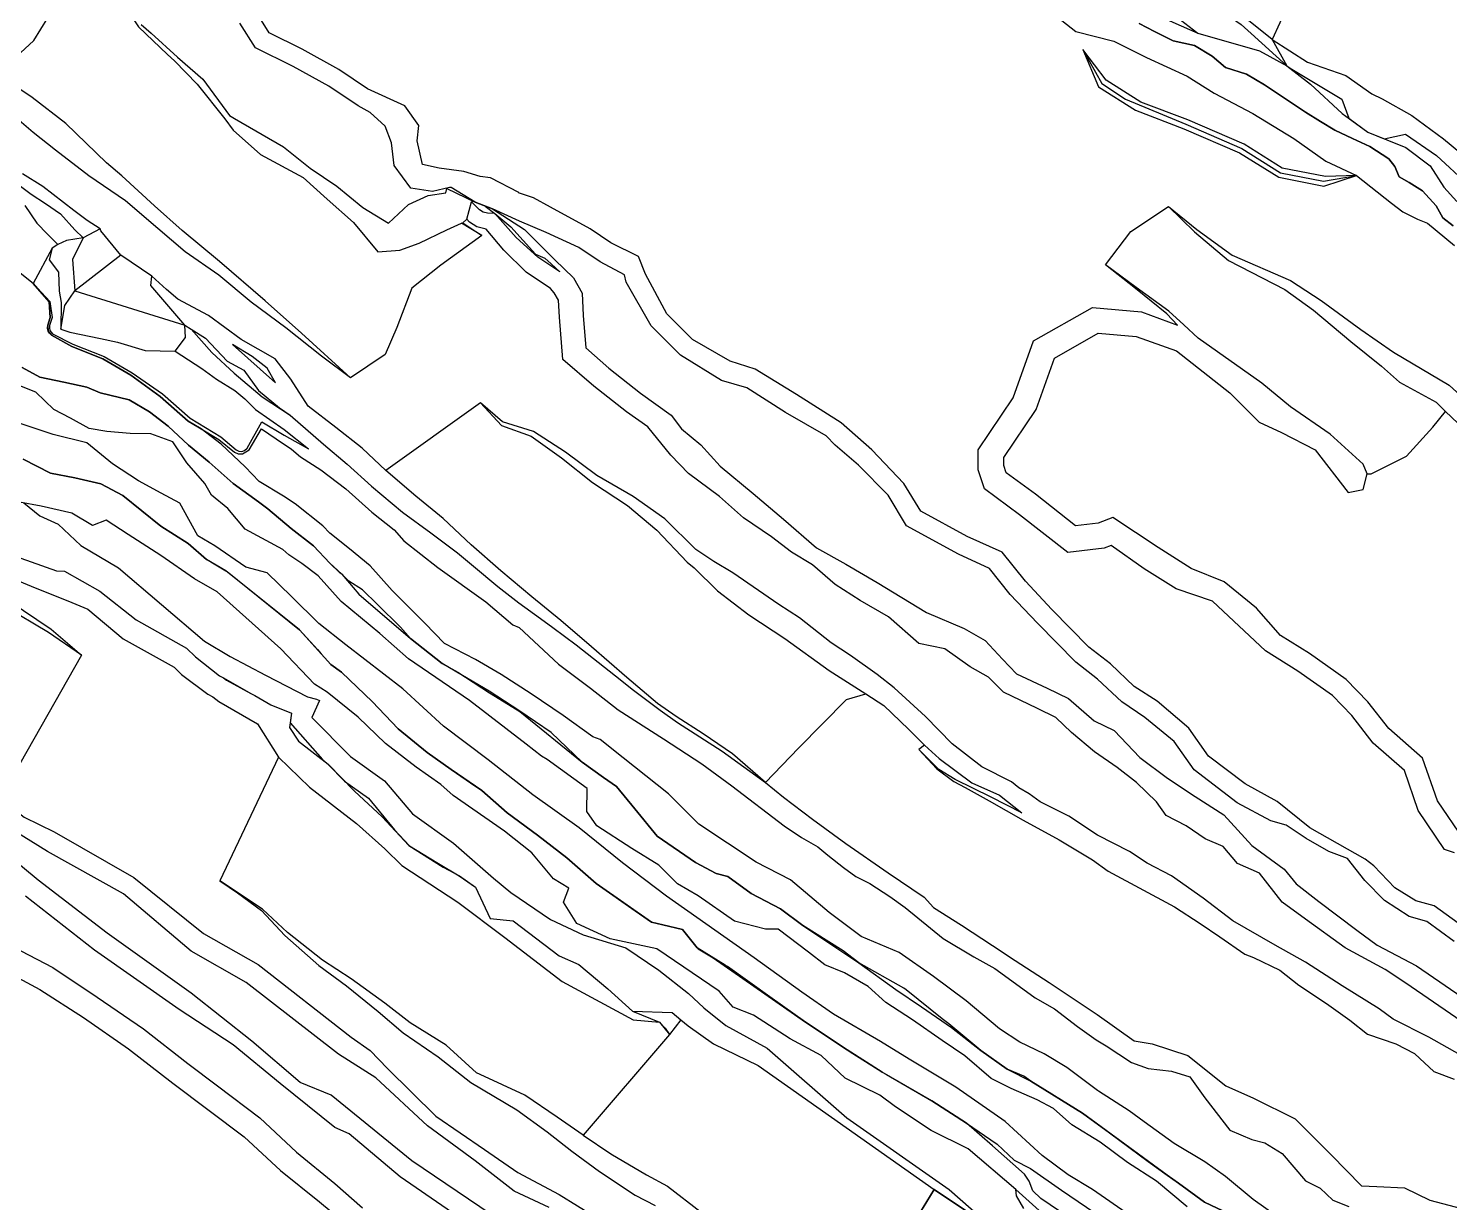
# Model space of a CAD drawing. Extents: x 102606 to 105048, y 81391 to 83586.
# Drawn here: x 103964.3 to 104331.2, y 81722.2 to 82025.3 of the extents above; entities that cross this region are included whole.
import ezdxf

# ---------------------------------------------------------------- set-up
doc = ezdxf.new("R2010")
doc.units = 0

msp = doc.modelspace()

# ---------------------------------------------------------------- linework, layer by layer
at = {"layer": 'BLG$280$FAKT', "color": 6}
for points in [[(104332.453, 81812.415, 0), (104329.850444, 81813.341975, 0), (104323.035693, 81823.361899, 0), (104319.523474, 81833.708478, 0), (104311.453088, 81840.759384, 0), (104305.906623, 81847.862572, 0), (104300.949631, 81853.075175, 0), (104292.008821, 81859.360452, 0), (104283.66238, 81864.573303, 0), (104269.979506, 81877.414199, 0), (104260.556608, 81880.588117, 0), (104252.355071, 81885.783355, 0), (104243.796322, 81891.812934, 0), (104242.034712, 81891.115713, 0), (104232.649213, 81890.025763, 0), (104220.18839, 81899.717993, 0), (104211.117951, 81906.420365, 0), (104209.485749, 81911.338176, 0), (104209.485619, 81916.514082, 0), (104218.512766, 81929.889626, 0), (104223.783616, 81944.631729, 0), (104238.991756, 81953.250289, 0), (104251.635752, 81952.106921, 0), (104260.937592, 81948.640614, 0), (104260.937592, 81948.640614, 0), (104258.180802, 81951.59538, 0), (104250.1008, 81958.138604, 0), (104242.318, 81964.266, 0), (104248.868, 81972.827, 0), (104258.62033, 81979.286756, 0), (104258.617, 81979.29, 0), (104265.926595, 81973.383435, 0), (104275.063185, 81966.767857, 0), (104290.073212, 81960.19888, 0), (104297.997131, 81955.044441, 0), (104308.250221, 81947.522584, 0), (104316.668278, 81941.73488, 0)], [(104258.617, 81979.29, 0), (104265.343104, 81972.737935, 0), (104274.113094, 81965.385823, 0), (104288.636599, 81957.853096, 0), (104296.062116, 81952.545823, 0), (104305.729721, 81944.446344, 0), (104313.612409, 81938.13057, 0), (104318.259913, 81933.963148, 0), (104327.694177, 81928.769561, 0), (104330.136241, 81926.396661, 0)], [(104262.603337, 81948.754469, 0), (104262.603337, 81948.754469, 0), (104258.738082, 81952.27881, 0), (104250.302282, 81958.414567, 0), (104242.318, 81964.266, 0)], [(104309.903794, 81910.292104, 0), (104308.886798, 81912.745875, 0), (104300.367755, 81920.544634, 0), (104290.08005, 81927.574117, 0), (104282.750737, 81933.69688, 0), (104266.280348, 81945.358202, 0), (104262.603337, 81948.754469, 0)], [(104334.837228, 81815.911131, 0), (104328.039345, 81825.882521, 0), (104324.218447, 81836.860712, 0), (104315.480963, 81844.573294, 0), (104310.037171, 81851.464107, 0), (104304.508722, 81857.216426, 0), (104295.017727, 81863.91561, 0), (104287.520779, 81868.541705, 0), (104281.329974, 81875.582707, 0), (104273.007562, 81882.383187, 0), (104264.450217, 81885.812353, 0), (104255.969904, 81891.307452, 0), (104244.288688, 81899.026464, 0), (104240.446537, 81897.562771, 0), (104234.582614, 81896.861168, 0), (104224.245594, 81905.057149, 0), (104216.731864, 81910.526629, 0), (104216.104244, 81912.411254, 0), (104216.104244, 81914.485652, 0), (104224.49064, 81926.882663, 0), (104229.150025, 81940.16664, 0), (104240.446537, 81946.6374, 0), (104250.262796, 81945.780212, 0), (104260.7174, 81942.078623, 0), (104274.415327, 81931.228598, 0), (104282.032733, 81923.645487, 0), (104287.758286, 81920.93646, 0), (104296.482902, 81916.466297, 0), (104305.000507, 81905.457663, 0), (104308.896737, 81906.261893, 0), (104309.903794, 81910.292104, 0), (104310.907, 81910.318, 0), (104320.062, 81914.818, 0), (104326.899, 81922.309, 0), (104330.136241, 81926.396661, 0), (104333.274893, 81923.346902, 0)], [(104316.668278, 81941.73488, 0), (104331.047469, 81933.144806, 0), (104337.964986, 81926.877526, 0)]]:
    msp.add_polyline3d(points, dxfattribs=at)
at = {"layer": 'BLG$290$FAKT', "color": 32}
for points in [[(104334.95659, 81793.154, 0), (104327.226067, 81798.745752, 0), (104322.509868, 81800.039914, 0), (104317.066017, 81803.455859, 0), (104311.591296, 81809.119753, 0), (104309.362074, 81810.829248, 0), (104295.091628, 81818.941287, 0), (104286.682969, 81825.716768, 0), (104278.381596, 81830.236764, 0), (104268.941953, 81837.402507, 0), (104263.875394, 81844.63843, 0), (104255.653353, 81851.612798, 0), (104249.797024, 81855.398642, 0), (104243.687489, 81861.254244, 0), (104238.039909, 81865.537069, 0), (104228.487697, 81875.250312, 0), (104221.71741, 81882.552293, 0), (104215.666746, 81890.092862, 0), (104206.633122, 81894.083415, 0), (104194.6442, 81900.644781, 0), (104190.286416, 81907.832322, 0), (104182.056442, 81916.452772, 0), (104174.154782, 81923.493109, 0), (104162.599368, 81930.770874, 0), (104151.918477, 81937.278011, 0), (104145.450512, 81939.349796, 0), (104135.765417, 81944.977387, 0), (104129.110533, 81951.559107, 0), (104123.577282, 81961.829596, 0), (104121.833477, 81966.430307, 0), (104114.680327, 81969.900947, 0), (104109.319493, 81973.504953, 0), (104099.064053, 81979.131122, 0), (104094.71411, 81981.515655, 0), (104090.853615, 81982.850857, 0), (104090.87, 81982.93, 0), (104083.588083, 81986.71, 0), (104080.918972, 81987.01323, 0), (104076.719355, 81988.384435, 0), (104070.34858, 81989.173207, 0), (104066.012828, 81990.192935, 0), (104064.665427, 81996.291978, 0), (104065.092508, 82000.19676, 0), (104061.515278, 82005.276406, 0), (104051.831528, 82009.644095, 0), (104044.453467, 82014.651439, 0), (104034.935572, 82019.886641, 0), (104026.467792, 82024.119473, 0), (104022.753415, 82030.055843, 0)], [(104227.426692, 82030.130741, 0), (104234.725514, 82024.463733, 0), (104244.489409, 82021.972349, 0), (104252.903081, 82017.81531, 0), (104263.46541, 82012.993267, 0), (104270.390986, 82008.530813, 0), (104280.380123, 82003.305864, 0), (104291.002823, 81996.819694, 0), (104299.204365, 81991.005189, 0), (104307.156995, 81987.325327, 0), (104316.14371, 81980.199892, 0), (104319.149568, 81977.892657, 0), (104322.925974, 81976.067546, 0), (104325.44918, 81974.983224, 0), (104332.460935, 81969.227586, 0)], [(104332.322773, 81789.584896, 0), (104325.286652, 81794.700075, 0), (104320.756617, 81796.050857, 0), (104314.39269, 81800.159326, 0), (104309.28, 81805.32, 0), (104304.8, 81810.97, 0), (104299.99, 81812.82, 0), (104294.16, 81816.12, 0), (104288.96, 81819.56, 0), (104285.027791, 81820.707737, 0), (104276.386126, 81825.332781, 0), (104265.271339, 81833.870383, 0), (104260.073067, 81841.172923, 0), (104252.544364, 81847.42556, 0), (104246.550719, 81851.455721, 0), (104240.28255, 81857.264681, 0), (104234.658282, 81861.691476, 0), (104224.784724, 81871.714312, 0), (104217.752611, 81879.13116, 0), (104212.427303, 81885.877927, 0), (104204.385823, 81889.528793, 0), (104191.008314, 81896.844226, 0), (104186.253675, 81904.743433, 0), (104178.565707, 81912.491888, 0), (104172.581813, 81917.657555, 0), (104170.275084, 81920.105155, 0), (104159.724864, 81926.130653, 0), (104149.742239, 81932.515049, 0), (104143.256091, 81934.411777, 0), (104132.642496, 81940.895902, 0), (104125.03726, 81948.510225, 0), (104118.630545, 81959.76923, 0), (104118.175479, 81961.708169, 0), (104111.895957, 81965.058246, 0), (104106.409821, 81968.725178, 0), (104097.936285, 81972.619167, 0), (104091.096857, 81975.528806, 0), (104084.111727, 81978.69292, 0), (104079.631154, 81980.396637, 0), (104073.423261, 81984.174787, 0), (104073.039522, 81984.254138, 0), (104068.6, 81983.16, 0), (104063.045, 81984.063, 0), (104058.72, 81989.877, 0), (104058.047, 81995.729, 0), (104056.383, 82000.088, 0), (104052.529, 82003.559, 0), (104049.397642, 82005.292816, 0), (104041.836767, 82010.379399, 0), (104032.61245, 82015.459096, 0), (104022.951217, 82020.249734, 0), (104018.86038, 82026.6685, 0)], [(104251.025, 82026.585, 0), (104255.043, 82024.519, 0), (104259.84, 82022.045, 0), (104265.322, 82020.871, 0), (104269.862, 82018.102, 0), (104273.306, 82015.178, 0), (104278.795, 82013.486, 0), (104283.407, 82010.758, 0), (104289.371, 82006.799, 0), (104293.947, 82003.637, 0), (104297.823, 82001.271, 0), (104301.584, 81999.045, 0), (104306.081, 81996.823, 0), (104310.552, 81994.777, 0), (104315.462, 81991.615, 0), (104317.05, 81989.611, 0), (104318.158, 81986.984, 0), (104320.727, 81985.542, 0), (104324.18, 81983.357, 0), (104327.703, 81979.464, 0), (104329.427, 81976.384, 0), (104332.147, 81974.331, 0)], [(104236.484, 82019.835, 0), (104241.422497, 82011.045621, 0), (104247.518283, 82007.019988, 0), (104263.093742, 82000.542947, 0), (104277.547639, 81994.302544, 0), (104287.534402, 81988.028567, 0), (104298.612074, 81985.876508, 0), (104307.156995, 81987.325327, 0)], [(104250.126, 82004.141, 0), (104250.126, 82004.141, 0), (104262.606, 81999.392, 0), (104276.964, 81993.193, 0), (104287.067, 81986.846, 0), (104298.69, 81984.588, 0), (104307.156995, 81987.325327, 0), (104299.166762, 81987.042119, 0), (104288.001804, 81989.211135, 0), (104278.131278, 81995.412087, 0), (104263.581484, 82001.693894, 0), (104251.466846, 82006.251007, 0), (104242.560663, 82011.91062, 0), (104236.484, 82019.835, 0), (104240.563, 82010.218, 0), (104250.126, 82004.141, 0)]]:
    msp.add_polyline3d(points, dxfattribs=at)
at = {"layer": 'BLG$300$FAKT', "color": 40}
for points in [[(104245.399138, 82040.835081, 0), (104246.522, 82040.043, 0), (104254.814, 82038.925, 0), (104262.721, 82034.38, 0), (104272.291, 82029.798, 0), (104277.42, 82026.308, 0), (104279.995073, 82023.96836, 0)], [(103980.059, 82038.328, 0), (103988.811889, 82031.61508, 0), (103992.727502, 82025.664602, 0), (104000.246841, 82018.559805, 0), (104001.997035, 82016.89294, 0), (104007.859721, 82010.854281, 0), (104015.037765, 82001.93681, 0), (104017.17672, 81998.991059, 0), (104024.21152, 81992.717005, 0), (104035.243117, 81986.772047, 0), (104041.440683, 81981.220542, 0), (104048.214142, 81975.152691, 0), (104054.537, 81967.621, 0), (104060.194, 81968.041, 0), (104065.168, 81969.821, 0), (104072.306, 81973.282, 0), (104076.122413, 81975.000381, 0), (104076.453673, 81975.118943, 0)], [(103956.554, 82013.842, 0), (103965.738, 82022.132, 0), (103971.115, 82030.926, 0)], [(104254.682, 82029.143, 0), (104266.201, 82024.082, 0), (104282.08, 82019.518, 0), (104289.167, 82015.635, 0), (104295.281, 82010.922, 0), (104303.465, 82003.352, 0), (104310.107, 81998.513, 0), (104319.914, 81994.502, 0), (104326.138, 81989.791, 0), (104329.679, 81984.263, 0), (104333.089563, 81980.634762, 0)], [(104260.619141, 82028.368926, 0), (104266.201, 82024.082, 0), (104282.08, 82019.518, 0)], [(104285.363274, 82022.399836, 0), (104278.43207, 82028.038437, 0)], [(103993.382736, 82026.303624, 0), (103995.990141, 82024.051243, 0), (104002.834177, 82017.83395, 0), (104009.308677, 82012.193618, 0), (104016.245929, 82002.838394, 0), (104017.483573, 82002.047556, 0), (104030.171069, 81994.721651, 0), (104037.052641, 81989.220788, 0), (104043.927104, 81984.533383, 0), (104050.603544, 81979.031511, 0), (104057.25118, 81975.026982, 0), (104062.437953, 81979.79888, 0), (104067.49012, 81982.178124, 0), (104072.070816, 81982.866948, 0), (104072.343594, 81983.970908, 0), (104079.631154, 81980.396637, 0), (104084.111727, 81978.69292, 0), (104092.404819, 81973.391068, 0), (104096.711736, 81969.036597, 0), (104100.237367, 81965.508907, 0), (104105.026552, 81960.890088, 0), (104107.239596, 81956.919392, 0), (104107.535835, 81951.129251, 0), (104108.171973, 81942.788778, 0), (104114.166584, 81937.547981, 0), (104122.340526, 81931.147915, 0), (104130.21124, 81925.454609, 0), (104132.892387, 81921.929116, 0), (104137.897235, 81917.753427, 0), (104142.862865, 81912.241679, 0), (104151.399378, 81905.19374, 0), (104159.210105, 81898.61996, 0), (104167.744258, 81891.204707, 0), (104175.335596, 81886.964592, 0), (104183.401825, 81882.224437, 0), (104196.116304, 81874.454479, 0), (104205.866204, 81870.361928, 0), (104211.274847, 81867.291879, 0), (104215.765145, 81862.443368, 0), (104219.383836, 81858.634824, 0), (104227.312195, 81854.973174, 0), (104232.797954, 81852.297194, 0), (104239.428703, 81846.550951, 0), (104244.575186, 81844.054073, 0), (104251.218207, 81837.091346, 0), (104258.398459, 81831.693569, 0), (104265.532943, 81827.001158, 0), (104272.922784, 81822.290919, 0), (104280.127814, 81814.322099, 0), (104288.485212, 81808.256246, 0), (104291.573235, 81804.408019, 0), (104297.441412, 81799.863943, 0), (104307.276228, 81792.48657, 0), (104312.528105, 81788.645678, 0), (104322.623017, 81783.256441, 0), (104341.871272, 81770.143025, 0)], [(104332.147, 81974.331, 0), (104329.427, 81976.384, 0), (104327.703, 81979.464, 0), (104324.18, 81983.357, 0), (104320.727, 81985.542, 0), (104318.158, 81986.984, 0), (104317.05, 81989.611, 0), (104315.462, 81991.615, 0), (104310.552, 81994.777, 0), (104306.081, 81996.823, 0), (104301.584, 81999.045, 0), (104297.823, 82001.271, 0), (104293.947, 82003.637, 0), (104289.371, 82006.799, 0), (104283.407, 82010.758, 0), (104278.795, 82013.486, 0), (104273.306, 82015.178, 0), (104269.862, 82018.102, 0), (104265.322, 82020.871, 0), (104259.84, 82022.045, 0), (104255.043, 82024.519, 0), (104251.025, 82026.585, 0)], [(104279.995073, 82023.96836, 0), (104289.167, 82015.635, 0)], [(104047.447, 81935.061, 0), (104034.779009, 81946.586216, 0), (104025.453008, 81954.987308, 0), (104013.595665, 81965.14175, 0), (104003.980149, 81973.1255, 0), (103996.859312, 81979.519435, 0), (103988.40193, 81987.248698, 0), (103984.464386, 81990.544554, 0), (103973.994569, 82000.742415, 0), (103965.276044, 82007.437701, 0), (103956.265247, 82013.433562, 0)], [(104345.68, 81761.05, 0), (104319.925789, 81778.799417, 0), (104314.535174, 81782.343845, 0), (104304.246427, 81787.920856, 0), (104294.003849, 81795.353728, 0), (104287.962391, 81799.745008, 0), (104282.122089, 81807.239416, 0), (104276.466886, 81809.730451, 0), (104272.719459, 81814.127606, 0), (104268.089204, 81816.044163, 0), (104263.170946, 81819.435062, 0), (104257.980473, 81822.065759, 0), (104255.491361, 81825.645831, 0), (104250.342475, 81830.600534, 0), (104245.391137, 81834.450508, 0), (104239.537908, 81838.54389, 0), (104233.56, 81843.52, 0), (104229.540969, 81847.368555, 0), (104224.805813, 81849.693893, 0), (104216.034839, 81853.961627, 0), (104212.138383, 81857.805024, 0), (104207.418555, 81860.498077, 0), (104200.904574, 81865.095014, 0), (104194.186179, 81866.477224, 0), (104186.335076, 81873.362168, 0), (104179.00523, 81877.549367, 0), (104172.532905, 81881.741042, 0), (104166.730333, 81886.759443, 0), (104161.326782, 81890.038203, 0), (104156.103499, 81894.031078, 0), (104148.904661, 81898.953595, 0), (104142.672493, 81904.429815, 0), (104134.709697, 81910.388208, 0), (104130.170613, 81915.130544, 0), (104124.179048, 81922.401251, 0), (104118.718599, 81926.336269, 0), (104110.309158, 81932.886977, 0), (104102.267717, 81939.83215, 0), (104101.390039, 81950.737721, 0), (104101.142261, 81955.167455, 0), (104100.042876, 81957.0542, 0), (104099.072095, 81958.162665, 0), (104092.805143, 81962.372711, 0), (104087.002824, 81968.026722, 0), (104082.434396, 81973.479238, 0), (104080.08929, 81974.048675, 0), (104078.177151, 81975.292156, 0), (104077.458826, 81976.026837, 0), (104076.453673, 81975.118943, 0), (104081.334, 81971.847, 0), (104070.753, 81964.177, 0), (104063.33, 81958.227, 0), (104059.423, 81948.104, 0), (104056.397, 81941.081, 0), (104047.447, 81935.061, 0), (104039.966, 81940.646, 0), (104030.768, 81947.953, 0), (104021.818, 81954.633, 0), (104013.474, 81961.559, 0), (104004.768, 81967.608, 0), (103997.728, 81973.605, 0), (103989.377, 81980.768, 0), (103979.922, 81987.229, 0), (103971.318, 81993.819, 0), (103965.546, 81998.447, 0), (103961.948, 82001.49, 0)], [(104077.458826, 81976.026837, 0), (104078.719762, 81980.526597, 0), (104079.026552, 81980.7646, 0)], [(104101.472921, 81962.420112, 0), (104095.855285, 81966.260599, 0), (104090.25866, 81971.277175, 0), (104084.683546, 81977.517664, 0), (104082.819367, 81977.576493, 0), (104081.722373, 81977.821816, 0), (104080.79268, 81978.45368, 0), (104078.719762, 81980.526597, 0)], [(104082.25076, 81979.400544, 0), (104084.683546, 81977.517664, 0), (104088.876514, 81974.029413, 0), (104095.236233, 81966.999473, 0), (104097.645991, 81965.984629, 0), (104099.270172, 81964.524327, 0), (104101.472921, 81962.420112, 0)], [(104081.334, 81971.847, 0), (104076.122413, 81975.000381, 0)]]:
    msp.add_polyline3d(points, dxfattribs=at)
at = {"layer": 'BLG$310$FAKT', "color": 3}
for points in [[(104295.313215, 82044.017888, 0), (104285.363274, 82022.399836, 0), (104285.363274, 82022.399836, 0), (104289.167, 82015.635, 0), (104290.00216, 82014.991214, 0), (104303.357774, 82007.038792, 0), (104305.143703, 82002.128989, 0), (104310.107, 81998.513, 0), (104314.314379, 81996.792209, 0), (104319.787929, 81997.959595, 0), (104327.776456, 81992.47598, 0), (104335.770272, 81985.05003, 0)], [(104285.363274, 82022.399836, 0), (104294.536, 82016.549, 0), (104304.402, 82013.087, 0), (104311.104, 82008.433, 0), (104313.735957, 82007.126032, 0), (104321.469073, 82002.830745, 0), (104329.647017, 81996.761394, 0), (104336.539566, 81991.002075, 0), (104353.268692, 81980.645504, 0), (104372.560767, 81970.186653, 0), (104386.541, 81961.026, 0), (104393.371316, 81957.92687, 0)], [(104333.938248, 81760.340414, 0), (104325.820321, 81764.826304, 0), (104316.593384, 81769.534819, 0), (104312.978772, 81772.198607, 0), (104303.436613, 81778.107802, 0), (104293.983638, 81784.266588, 0), (104286.182189, 81788.580625, 0), (104275.239451, 81794.936706, 0), (104267.541519, 81800.768351, 0), (104259.395992, 81806.519972, 0), (104253.085802, 81809.818367, 0), (104248.564639, 81812.790929, 0), (104240.294119, 81816.983445, 0), (104232.864663, 81821.882767, 0), (104225.491513, 81825.601636, 0), (104222.666188, 81827.683414, 0), (104219.99209, 81829.231381, 0), (104218.067878, 81830.782507, 0), (104210.467843, 81834.619802, 0), (104202.814973, 81840.618851, 0), (104195.908003, 81847.663898, 0), (104187.768549, 81855.071094, 0), (104183.410317, 81858.469405, 0), (104176.492527, 81863.398983, 0), (104171.539862, 81866.686267, 0), (104163.323724, 81873.100252, 0), (104158.060408, 81876.569054, 0), (104146.114326, 81884.77248, 0), (104141.244927, 81887.678063, 0), (104136.563364, 81890.780655, 0), (104128.563484, 81898.654352, 0), (104120.447567, 81904.402589, 0), (104111.079995, 81909.83562, 0), (104102.945796, 81915.894294, 0), (104094.6822, 81921.262444, 0), (104086.722297, 81923.742459, 0), (104081.031, 81928.621, 0), (104056.614521, 81911.134055, 0), (104050.450051, 81916.897488, 0), (104043.706602, 81922.247775, 0), (104036.558768, 81927.769557, 0), (104032.063844, 81934.689769, 0), (104028.042632, 81939.953408, 0), (104019.258912, 81944.935033, 0), (104010.768575, 81951.126319, 0), (104002.852387, 81955.397834, 0), (103999.974846, 81957.861004, 0), (103996.140395, 81961.324908, 0), (103988.131396, 81966.702327, 0), (103983.025461, 81973.006309, 0), (103982.814632, 81973.550652, 0), (103979.512335, 81975.71483, 0), (103976.00292, 81978.290981, 0), (103968.064244, 81984.499278, 0), (103962.796037, 81987.727376, 0)], [(103962.278, 81984.549, 0), (103964.994, 81982.469, 0), (103968.692, 81980.122, 0), (103972.571, 81977.431, 0), (103976.269, 81973.323, 0), (103978.443, 81971.186, 0), (103975.731264, 81965.645697, 0), (103976.278, 81957.553, 0), (104004.701, 81948.642, 0), (104006.342276, 81947.677616, 0), (104010.023088, 81945.323358, 0), (104015.624789, 81939.388427, 0), (104019.954439, 81937.059136, 0), (104023.709211, 81931.779308, 0), (104029.102198, 81927.363186, 0), (104031.849194, 81925.462125, 0), (104040.445228, 81917.911872, 0), (104046.551818, 81912.810152, 0), (104052.886112, 81907.083361, 0), (104060.876618, 81900.438576, 0), (104068.192799, 81895.028314, 0), (104075.03918, 81889.883044, 0), (104079.182945, 81886.484823, 0), (104085.521409, 81881.171147, 0), (104090.939814, 81876.988026, 0), (104096.496311, 81872.956813, 0), (104099.728888, 81870.631519, 0), (104105.73165, 81866.14141, 0), (104115.901821, 81858.139557, 0), (104120.476507, 81854.478331, 0), (104127.386739, 81849.247828, 0), (104131.873388, 81846.066166, 0), (104143.435, 81838.667, 0), (104154.56538, 81830.589219, 0), (104163.131, 81839.464, 0), (104175.466, 81852.007, 0), (104180.47857, 81853.464985, 0), (104185.105, 81850.496, 0), (104191.537214, 81844.347061, 0), (104195.667925, 81840.286271, 0), (104194.204, 81839.148, 0), (104198.818031, 81834.095385, 0), (104203.246383, 81830.90237, 0), (104206.113782, 81829.320218, 0), (104212.35233, 81825.877958, 0), (104221.066214, 81820.846358, 0), (104230.399104, 81815.815458, 0), (104239.027817, 81810.640944, 0), (104243.008188, 81807.71963, 0), (104260.165417, 81798.529626, 0), (104266.821312, 81794.240168, 0), (104271.86147, 81790.752992, 0), (104278.347245, 81786.26324, 0), (104280.586, 81785.435, 0), (104287.319, 81782.13, 0), (104292.24, 81778.298, 0), (104299.421, 81773.527, 0), (104305.403435, 81769.259955, 0), (104305.403435, 81769.259955, 0), (104309.973, 81765.64, 0), (104317.309, 81763.16, 0), (104322.138, 81760.631, 0), (104323.514731, 81759.353122, 0), (104327.096, 81756.029, 0), (104332.36244, 81753.978649, 0)], [(103982.814632, 81973.550652, 0), (103978.443, 81971.186, 0)], [(103988.131396, 81966.702327, 0), (103976.278, 81957.553, 0)], [(104004.681152, 81948.675712, 0), (103995.929, 81958.938, 0), (103996.140395, 81961.324908, 0)], [(104016.956, 81943.656, 0), (104028.087, 81933.814, 0)], [(104028.087, 81933.814, 0), (104025.948, 81937.611, 0), (104022.035, 81940.601, 0), (104016.956, 81943.656, 0)], [(104081.031, 81928.621, 0), (104086.432277, 81922.811607, 0), (104094.099529, 81920.021773, 0), (104101.932563, 81914.438845, 0), (104109.908968, 81908.059433, 0), (104118.998241, 81902.14597, 0), (104126.540935, 81895.76655, 0), (104134.380251, 81887.486513, 0), (104136.150444, 81886.040569, 0), (104142.202, 81880.085, 0), (104150.259, 81873.879, 0), (104159.546, 81867.823, 0), (104171.048, 81859.517, 0), (104180.47857, 81853.464985, 0)], [(104154.56538, 81830.589219, 0), (104146.052029, 81837.993214, 0), (104138.515993, 81843.129033, 0), (104131.526673, 81847.659928, 0), (104126.730873, 81851.035679, 0), (104118.756929, 81857.677756, 0), (104109.685065, 81865.657349, 0), (104101.783081, 81872.466833, 0), (104094.281437, 81878.533797, 0), (104086.277202, 81885.226473, 0), (104078.63928, 81891.999382, 0), (104071.389857, 81898.774117, 0), (104064.280803, 81904.515013, 0), (104056.614521, 81911.134055, 0)], [(104220.735292, 81822.799279, 0), (104212.830571, 81826.836466, 0), (104203.550906, 81831.358121, 0), (104199.295511, 81833.925145, 0), (104194.204, 81839.148, 0)], [(104195.667925, 81840.286271, 0), (104199.431036, 81836.838092, 0), (104207.844453, 81830.492546, 0), (104214.962433, 81827.302962, 0), (104220.735292, 81822.799279, 0)]]:
    msp.add_polyline3d(points, dxfattribs=at)
at = {"layer": 'BLG$320$FAKT', "color": 5}
for points in [[(103962.278, 81984.549, 0), (103964.994, 81982.469, 0), (103968.692, 81980.122, 0), (103972.571, 81977.431, 0), (103976.269, 81973.323, 0), (103978.443, 81971.186, 0), (103975.731264, 81965.645697, 0), (103976.278, 81957.553, 0), (104004.701, 81948.642, 0), (104006.342276, 81947.677616, 0), (104011.641458, 81941.588109, 0), (104017.410517, 81936.287716, 0), (104024.614973, 81930.14244, 0), (104031.849194, 81925.462125, 0), (104040.445228, 81917.911872, 0), (104046.551818, 81912.810152, 0), (104052.886112, 81907.083361, 0), (104060.876618, 81900.438576, 0), (104068.192799, 81895.028314, 0), (104075.03918, 81889.883044, 0), (104079.182945, 81886.484823, 0), (104085.521409, 81881.171147, 0), (104090.939814, 81876.988026, 0), (104096.496311, 81872.956813, 0), (104099.728888, 81870.631519, 0), (104105.73165, 81866.14141, 0), (104115.901821, 81858.139557, 0), (104120.476507, 81854.478331, 0), (104127.386739, 81849.247828, 0), (104131.873388, 81846.066166, 0), (104143.435, 81838.667, 0), (104154.56538, 81830.589219, 0), (104159.232859, 81826.835766, 0), (104166.760311, 81821.127405, 0), (104175.329646, 81814.829362, 0), (104186.282747, 81807.259485, 0), (104195.537077, 81801.008183, 0), (104197.957022, 81798.35379, 0), (104205.169104, 81793.781946, 0), (104213.167265, 81788.518659, 0), (104219.048075, 81784.641994, 0), (104227.846496, 81778.971225, 0), (104240.212053, 81770.722864, 0), (104249.777731, 81763.876039, 0), (104254.398642, 81763.107255, 0), (104263.618711, 81760.106804, 0), (104273.38135, 81752.3115, 0), (104280.541803, 81749.107663, 0), (104291.291686, 81743.747048, 0), (104300.585795, 81734.455884, 0), (104308.481961, 81726.511081, 0), (104312.429222, 81726.32595, 0), (104319.530111, 81726.001911, 0), (104326.063138, 81722.787401, 0), (104335.85584, 81720.222167, 0)], [(103963.408, 81979.567, 0), (103966.51946, 81974.982, 0), (103969.23802, 81972.18445, 0), (103971.900023, 81969.472184, 0), (103970.412, 81968.567, 0), (103965.519019, 81959.389104, 0), (103969.64371, 81954.658427, 0), (103969.948659, 81950.692518, 0), (103969.325344, 81948.640308, 0), (103969.445001, 81947.147815, 0), (103970.303486, 81946.103045, 0), (103975.500347, 81943.174994, 0), (103983.529604, 81939.98854, 0), (103990.712626, 81935.764077, 0), (103998.333472, 81930.232761, 0), (104005.518821, 81923.87617, 0), (104008.494663, 81922.208189, 0), (104013.461636, 81919.166145, 0), (104017.504877, 81915.888069, 0), (104018.453478, 81915.445241, 0), (104019.536612, 81915.423326, 0), (104021.279682, 81916.461722, 0), (104024.459317, 81921.934504, 0), (104028.242, 81919.334, 0), (104032.225, 81916.668, 0), (104034.556, 81914.703, 0), (104039.797, 81911.343, 0), (104046.266089, 81906.392401, 0), (104052.996572, 81900.395312, 0), (104058.764478, 81895.816563, 0), (104061.209, 81893.025, 0), (104070.03, 81886.092, 0), (104082.428, 81877.259, 0), (104089.389, 81871.29, 0), (104091.003, 81870.631, 0), (104101.154, 81861.164, 0), (104109.43, 81854.92, 0), (104116.59, 81849.38, 0), (104128.242808, 81841.877789, 0), (104138.14, 81835.42, 0), (104145.89, 81829.78, 0), (104159.413, 81819.394, 0), (104163.886, 81816.386, 0), (104168.102357, 81814.013134, 0), (104170.7, 81811.868, 0), (104174.764, 81808.694, 0), (104177.877, 81806.356, 0), (104181.539, 81804.514, 0), (104186.708568, 81801.191716, 0), (104190.647266, 81798.298241, 0), (104200.45, 81790.359, 0), (104208.403, 81785.628, 0), (104213.756, 81782.604, 0), (104222.928, 81775.984, 0), (104224.23348, 81775.009701, 0), (104229.193, 81772.146, 0), (104235.110754, 81767.600547, 0), (104239.937269, 81764.136323, 0), (104242.568, 81762.615, 0), (104249.055, 81758.345, 0), (104253.357086, 81756.787742, 0), (104259.389, 81756.105, 0), (104264.153, 81754.591, 0), (104267.984, 81749.18, 0), (104274.457, 81740.884, 0), (104280.14, 81738.418, 0), (104283.469, 81737.587, 0), (104287.934, 81734.841, 0), (104294.005, 81727.757, 0), (104297.765, 81725.862, 0), (104301.083, 81722.74, 0), (104305.192, 81721.173, 0)], [(103971.900023, 81969.472184, 0), (103970.412, 81968.567, 0), (103969.658473, 81965.510773, 0), (103972.063, 81962.361, 0), (103972.256, 81957.41, 0), (103972.76, 81954.488, 0), (103972.661, 81947.651, 0), (103974.979, 81946.848, 0), (103982.898, 81945.217, 0), (103987.277, 81944.26, 0), (103994.474, 81942.161, 0), (104002.205399, 81941.998581, 0), (104009.076, 81937.447, 0), (104012.825, 81934.759, 0), (104017.563, 81931.789, 0), (104020.148, 81929.615, 0), (104022.944, 81926.922, 0), (104030.351456, 81921.705715, 0), (104036.573149, 81916.768216, 0)], [(103978.443, 81971.186, 0), (103974.15, 81970.546, 0), (103971.900023, 81969.472184, 0)], [(103965.519019, 81959.389104, 0), (103969.871247, 81954.766198, 0), (103970.406337, 81950.655116, 0), (103969.773049, 81948.552213, 0), (103969.716113, 81947.961361, 0), (103969.86691, 81947.321055, 0), (103970.144865, 81946.865601, 0), (103970.566097, 81946.475852, 0), (103975.767914, 81943.762636, 0), (103983.825621, 81940.602325, 0), (103991.106438, 81936.385394, 0), (103998.920259, 81930.983513, 0), (104006.097364, 81924.663796, 0), (104013.983912, 81919.881432, 0), (104017.898903, 81916.473556, 0), (104018.623514, 81916.106868, 0), (104019.437714, 81916.078661, 0), (104020.10791, 81916.311367, 0), (104020.755136, 81916.882553, 0), (104024.547593, 81923.750456, 0), (104030.371847, 81920.239528, 0), (104036.573149, 81916.768216, 0)], [(103972.661, 81947.651, 0), (103973.688, 81953.729, 0), (103976.278, 81957.553, 0)], [(104002.205399, 81941.998581, 0), (104004.82, 81945.528, 0), (104004.701, 81948.642, 0), (104004.681152, 81948.675712, 0)]]:
    msp.add_polyline3d(points, dxfattribs=at)
at = {"layer": 'BLG$330$FAKT', "color": 6}
for points in [[(104289.054479, 81716.84248, 0), (104280.473002, 81722.928633, 0), (104273.301971, 81728.902153, 0), (104268.035858, 81732.703179, 0), (104260.047081, 81737.395473, 0), (104252.344888, 81743.006908, 0), (104248.489204, 81745.830186, 0), (104240.553079, 81750.912672, 0), (104240.311297, 81751.093822, 0), (104232.333738, 81757.070845, 0), (104226.553706, 81760.555756, 0), (104220.250148, 81763.538987, 0), (104215.01232, 81766.993588, 0), (104206.376782, 81774.236037, 0), (104197.937797, 81780.484722, 0), (104189.083676, 81786.749375, 0), (104179.301938, 81790.846017, 0), (104171.013559, 81797.070081, 0), (104161.06463, 81805.505733, 0), (104152.212646, 81810.052709, 0), (104137.348226, 81819.840732, 0), (104129.522991, 81827.645825, 0), (104117.823729, 81836.967743, 0), (104111.899518, 81841.703737, 0), (104110.013441, 81842.37417, 0), (104102.386103, 81847.945201, 0), (104094.083118, 81853.52321, 0), (104086.377414, 81858.484552, 0), (104079.705267, 81862.364977, 0), (104071.694958, 81866.483385, 0), (104066.615878, 81871.749431, 0), (104058.175152, 81880.16805, 0), (104052.506817, 81886.514773, 0), (104047.183587, 81890.958522, 0), (104042.143718, 81895.004082, 0), (104040.28076, 81896.843979, 0), (104033.212712, 81902.571639, 0), (104030.201172, 81904.538544, 0), (104023.909757, 81908.341215, 0), (104020.24246, 81912.066764, 0), (104014.067915, 81917.981817, 0), (104008.891503, 81921.904682, 0), (104008.494663, 81922.208189, 0), (104005.518821, 81923.87617, 0), (103998.333472, 81930.232761, 0), (103990.712626, 81935.764077, 0), (103983.529604, 81939.98854, 0), (103975.500347, 81943.174994, 0), (103970.303486, 81946.103045, 0), (103969.792005, 81946.576695, 0), (103969.445001, 81947.147815, 0), (103969.260978, 81947.930541, 0), (103969.325344, 81948.640308, 0), (103969.948659, 81950.692518, 0), (103969.64371, 81954.658427, 0), (103965.519019, 81959.389104, 0), (103958.73792, 81964.88633, 0)], [(104274.303544, 81719.257211, 0), (104267.900158, 81722.255013, 0), (104261.189002, 81727.201125, 0), (104258.31402, 81729.251528, 0), (104247.380091, 81737.214682, 0), (104236.415017, 81745.200517, 0), (104223.053604, 81753.520545, 0), (104221.287909, 81754.757503, 0), (104216.983459, 81756.594068, 0), (104210.146109, 81761.394761, 0), (104201.879332, 81768.306986, 0), (104200.214946, 81769.568743, 0), (104190.933582, 81777.078195, 0), (104190.282415, 81777.539479, 0), (104178.66041, 81784.019387, 0), (104174.655023, 81787.164041, 0), (104164.200146, 81793.647198, 0), (104158.449308, 81797.968458, 0), (104150.849754, 81801.978897, 0), (104144.825213, 81806.342499, 0), (104141.819337, 81807.136124, 0), (104136.491396, 81809.915142, 0), (104126.591728, 81816.719126, 0), (104120.890438, 81823.837268, 0), (104116.135185, 81829.615663, 0), (104112.801275, 81831.877318, 0), (104107.270369, 81835.85597, 0), (104099.294413, 81843.532927, 0), (104091.131121, 81849.035125, 0), (104083.221043, 81854.16143, 0), (104077.807542, 81857.382313, 0), (104071.136834, 81861.3512, 0), (104062.952197, 81867.750282, 0), (104060.372, 81870.715, 0), (104054.405, 81876.587, 0), (104050.574, 81880.385, 0), (104047.053, 81882.591, 0), (104045.190106, 81884.348755, 0), (104044.830015, 81884.688523, 0), (104042.145, 81887.222, 0), (104037.912, 81891.676, 0), (104032.175, 81896.191, 0), (104026.15, 81901.275, 0), (104023.732, 81903.037, 0), (104017.144, 81907.79, 0), (104010.998, 81913.316, 0), (104005.667, 81917.722, 0), (104000.363, 81922.584, 0), (103995.53, 81926.286, 0), (103990.359, 81929.432, 0), (103982.796, 81931.207, 0), (103979.426, 81932.686, 0), (103973.449, 81933.93, 0), (103967.23, 81935.225, 0), (103962.726, 81937.73, 0)]]:
    msp.add_polyline3d(points, dxfattribs=at)
at = {"layer": 'BLG$340$FAKT', "color": 32}
for points in [[(103962.726, 81937.73, 0), (103967.23, 81935.225, 0), (103973.449, 81933.93, 0), (103979.426, 81932.686, 0), (103982.796, 81931.207, 0), (103990.359, 81929.432, 0), (103995.53, 81926.286, 0), (104000.363, 81922.584, 0), (104005.667, 81917.722, 0), (104010.998, 81913.316, 0), (104017.144, 81907.79, 0), (104023.732, 81903.037, 0), (104026.15, 81901.275, 0), (104032.175, 81896.191, 0), (104037.912, 81891.676, 0), (104042.145, 81887.222, 0), (104045.190106, 81884.348755, 0), (104049.584654, 81879.266688, 0), (104062.952197, 81867.750282, 0), (104071.136834, 81861.3512, 0), (104075.137935, 81859.131366, 0), (104083.365921, 81853.740617, 0), (104091.206764, 81848.941369, 0), (104107.270369, 81835.85597, 0), (104112.801275, 81831.877317, 0), (104116.135185, 81829.615663, 0), (104120.890438, 81823.837268, 0), (104126.591728, 81816.719126, 0), (104136.491396, 81809.915142, 0), (104141.819337, 81807.136124, 0), (104144.825213, 81806.342499, 0), (104150.849754, 81801.978897, 0), (104158.449308, 81797.968458, 0), (104164.200146, 81793.647198, 0), (104178.66041, 81784.019387, 0), (104188.247252, 81777.145655, 0), (104194.836078, 81772.715349, 0), (104202.639145, 81767.365433, 0), (104210.146109, 81761.394761, 0), (104216.983459, 81756.594068, 0), (104223.053604, 81753.520545, 0), (104236.415017, 81745.200517, 0), (104243.364317, 81740.189328, 0), (104253.376046, 81732.773233, 0), (104258.31402, 81729.251528, 0), (104261.189002, 81727.201125, 0), (104267.900158, 81722.255013, 0), (104274.303544, 81719.257211, 0)], [(104263.43, 81721.06, 0), (104255.48, 81727.71, 0), (104248.01, 81732.49, 0), (104241.02, 81737.79, 0), (104233.66, 81742.27, 0), (104228.892935, 81746.435097, 0), (104224.68, 81748.7, 0), (104218.03, 81751.58, 0), (104212.85, 81754.22, 0), (104206.01, 81760.07, 0), (104200.15, 81763.98, 0), (104192.54, 81769.33, 0), (104185.69, 81773.81, 0), (104181.11, 81777.9, 0), (104175.003, 81781.486, 0), (104169.944, 81783.535, 0), (104165.718, 81786.822, 0), (104157.869, 81792.719, 0), (104154.56, 81792.722, 0), (104146.583, 81794.825, 0), (104137.241, 81801.386, 0), (104131.897, 81804.445, 0), (104127.031, 81809.251, 0), (104120.065, 81813.565, 0), (104111.024, 81819.443, 0), (104108.449, 81823.092, 0), (104108.546, 81829.025, 0), (104098.185, 81836.568, 0), (104096.793, 81837.379, 0), (104092.833293, 81840.466211, 0), (104078.14, 81851.74, 0), (104062.42, 81862.54, 0), (104055.064892, 81869.11563, 0), (104045.034119, 81877.343957, 0), (104039.074, 81883.957, 0), (104034.851, 81887.165, 0), (104031.547, 81889.381, 0), (104029.977906, 81890.785048, 0), (104020.300982, 81895.978181, 0), (104015.814226, 81901.302967, 0), (104011.611741, 81904.788654, 0), (104009.869, 81907.786, 0), (104005.189, 81913.118, 0), (104001.589, 81918.531, 0), (103995.901, 81920.579, 0), (103990.579, 81920.682, 0), (103984.564, 81921.191, 0), (103979.969, 81921.958, 0), (103975.184, 81924.698, 0), (103970.851, 81926.874, 0), (103966.21, 81931.351, 0), (103960.404, 81933.732, 0)]]:
    msp.add_polyline3d(points, dxfattribs=at)
at = {"layer": 'BLG$350$FAKT', "color": 40}
for points in [[(104248.8276, 81718.694753, 0), (104239.031453, 81725.554992, 0), (104232.749815, 81729.354127, 0), (104225.969168, 81734.355743, 0), (104216.489365, 81743.113032, 0), (104203.752453, 81751.985155, 0), (104191.64353, 81759.171731, 0), (104184.246126, 81763.741315, 0), (104172.158141, 81770.782068, 0), (104163.95683, 81776.501168, 0), (104151.647951, 81785.301699, 0), (104129.057823, 81801.275979, 0), (104117.69706, 81809.832711, 0), (104106.465183, 81818.871575, 0), (104094.519755, 81827.432472, 0), (104083.00598, 81836.476085, 0), (104071.47305, 81845.153993, 0), (104060.963544, 81854.775177, 0), (104046.24098, 81866.187282, 0), (104039.300513, 81871.691949, 0), (104032.194778, 81878.597925, 0), (104025.957358, 81884.693085, 0), (104020.440879, 81886.237823, 0), (104012.448836, 81891.700581, 0), (104008.014521, 81894.324556, 0), (104003.390551, 81902.724642, 0), (103998.547237, 81905.320883, 0), (103992.763612, 81908.460392, 0), (103986.031999, 81912.891826, 0), (103979.349787, 81918.302497, 0), (103970.659087, 81920.473947, 0), (103962.410835, 81923.207952, 0)], [(103962.935, 81914.046, 0), (103969.976, 81910.462, 0), (103976.27, 81909.248, 0), (103983.026, 81907.72, 0), (103988.673, 81904.693, 0), (103998.48, 81896.823, 0), (104005.517, 81892.293, 0), (104010.308732, 81888.155457, 0)], [(104010.308732, 81888.155457, 0), (104011.385359, 81887.533431, 0), (104015.290591, 81885.277164, 0), (104015.604252, 81885.095945, 0), (104034.299366, 81870.057486, 0), (104038.940594, 81864.899776, 0), (104039.917114, 81863.814588, 0), (104042.351719, 81861.109058, 0), (104045.126077, 81859.123953, 0), (104045.24975, 81859.004931, 0), (104053.016469, 81851.530299, 0), (104059.737518, 81844.46785, 0), (104067.250528, 81838.358438, 0), (104073.428496, 81833.96261, 0), (104079.817535, 81829.578926, 0), (104081.337034, 81828.536359, 0), (104087.916743, 81822.736428, 0), (104095.732733, 81817.03366, 0), (104103.305597, 81811.122967, 0), (104110.852949, 81804.535092, 0), (104120.933344, 81797.502908, 0), (104120.935724, 81797.501248, 0), (104125.173001, 81794.545281, 0), (104128.099024, 81793.864959, 0), (104133.156995, 81792.688944, 0), (104136.90542, 81787.891718, 0), (104137.205704, 81787.708179, 0), (104141.039702, 81785.364782, 0), (104164.883947, 81768.744335, 0), (104175.632217, 81761.578821, 0), (104176.431523, 81761.072754, 0), (104183.685694, 81756.479901, 0), (104184.663171, 81755.861028, 0), (104185.817175, 81755.195734, 0), (104185.822882, 81755.192444, 0), (104197.563433, 81748.423913, 0), (104206.473645, 81742.685049, 0), (104214.390906, 81737.209233, 0), (104218.77753, 81733.144936, 0), (104223.027, 81730.914, 0), (104231.002, 81725.387, 0), (104239.581, 81719.483, 0)]]:
    msp.add_polyline3d(points, dxfattribs=at)
at = {"layer": 'BLG$360$FAKT', "color": 3}
for points in [[(104010.308732, 81888.155457, 0), (104005.517, 81892.293, 0), (103998.48, 81896.823, 0), (103988.673, 81904.693, 0), (103983.026, 81907.72, 0), (103976.27, 81909.248, 0), (103969.976, 81910.462, 0), (103962.935, 81914.046, 0)], [(104221.300848, 81720.635414, 0), (104219.412644, 81723.883702, 0), (104219.204228, 81725.54695, 0), (104206.943, 81736.05, 0), (104197.382, 81740.809, 0), (104188.136, 81746.917, 0), (104184.143, 81749.917, 0), (104175.176, 81754.309, 0), (104168.932, 81760.155, 0), (104160.986, 81764.436, 0), (104151.515, 81770.513, 0), (104146.252, 81772.585, 0), (104143.830083, 81775.397783, 0), (104142.649806, 81776.768382, 0), (104126.512779, 81787.657614, 0), (104114.451737, 81790.270852, 0), (104105.856347, 81794.193163, 0), (104102.422295, 81799.710448, 0), (104103.817615, 81803.348018, 0), (104099.900937, 81805.762028, 0), (104094.267665, 81812.439155, 0), (104087.169, 81818.003, 0), (104073.95, 81827.213, 0), (104070.814, 81830.129, 0), (104064.448, 81834.524, 0), (104056.461, 81840.698, 0), (104049.474, 81847.513, 0), (104041.423, 81853.923, 0), (104038.155, 81855.995, 0), (104029.485, 81865.09, 0), (104013.02, 81879.83, 0), (104007.18, 81883.18, 0), (103998.46, 81889.17, 0), (103990.022993, 81894.60753, 0), (103984.360246, 81898.344828, 0), (103980.865212, 81896.938599, 0), (103975.501763, 81900.141199, 0), (103967.605, 81901.969, 0), (103961.967, 81903.009, 0)], [(104230.46981, 81719.977477, 0), (104225.67663, 81723.212835, 0), (104223.63684, 81725.195291, 0), (104222.614286, 81727.725242, 0), (104221.413071, 81729.454553, 0), (104213.158902, 81736.836923, 0), (104206.473645, 81742.685049, 0), (104197.563433, 81748.423913, 0), (104184.663171, 81755.861028, 0), (104175.632217, 81761.578821, 0), (104164.883947, 81768.744335, 0), (104155.705537, 81775.264095, 0), (104144.735014, 81783.1026, 0), (104144.166102, 81783.45388, 0), (104136.90542, 81787.891718, 0), (104133.156995, 81792.688944, 0), (104128.099024, 81793.864959, 0), (104125.173001, 81794.545281, 0), (104110.852949, 81804.535092, 0), (104103.305597, 81811.122967, 0), (104095.732733, 81817.03366, 0), (104087.916743, 81822.736428, 0), (104081.337034, 81828.536359, 0), (104073.428496, 81833.96261, 0), (104067.250528, 81838.358438, 0), (104059.737518, 81844.46785, 0), (104053.016469, 81851.530299, 0), (104045.126077, 81859.123953, 0), (104042.351719, 81861.109058, 0), (104034.299366, 81870.057486, 0), (104015.290591, 81885.277164, 0), (104010.308732, 81888.155457, 0)], [(104184.49, 81703.27, 0), (104198.107346, 81725.526244, 0), (104209.801077, 81717.730362, 0)], [(104343.449086, 81657.036953, 0), (104331.186343, 81661.876716, 0), (104312.634875, 81671.287558, 0), (104295.135249, 81680.756626, 0), (104291.665, 81683.178, 0), (104285.111, 81684.937, 0), (104281.831444, 81687.764898, 0), (104276.157, 81689.288, 0), (104265.694, 81694.182, 0), (104255.174, 81700.942, 0), (104247.678, 81706.093, 0), (104234.675, 81713.901, 0), (104231.02, 81716.329, 0), (104227.788, 81717.765, 0), (104219.204228, 81725.54695, 0)]]:
    msp.add_polyline3d(points, dxfattribs=at)
at = {"layer": 'BLG$370$FAKT', "color": 5}
for points in [[(103963.104381, 81902.799196, 0), (103967.299279, 81899.460977, 0), (103971.997635, 81897.292526, 0), (103977.830567, 81891.824323, 0), (103987.527904, 81886.061996, 0), (104009.796005, 81867.081412, 0), (104016.423907, 81863.173025, 0), (104025.516926, 81858.289527, 0), (104036.314852, 81852.707844, 0), (104038.671279, 81852.142663, 0), (104039.461791, 81851.793873, 0), (104037.505925, 81847.361019, 0), (104047.463752, 81837.292911, 0), (104056.202411, 81831.078456, 0), (104063.451618, 81822.51031, 0), (104074.014784, 81814.923664, 0), (104084.36158, 81805.878045, 0), (104088.806675, 81802.187875, 0), (104099.095247, 81795.259604, 0), (104107.485117, 81791.245097, 0), (104118.50348, 81787.913929, 0), (104127.046482, 81782.133766, 0), (104134.679607, 81776.126603, 0), (104138.660812, 81772.474678, 0), (104144.304629, 81767.858733, 0), (104155.03046, 81762.033117, 0), (104175.612286, 81744.05198, 0), (104202.004375, 81725.562081, 0), (104210.509292, 81718.081376, 0)], [(103958.497171, 81889.924158, 0), (103971.601938, 81885.22623, 0), (103973.600997, 81885.133015, 0), (103982.742235, 81880.015159, 0), (103992.113134, 81872.610107, 0), (104005.15368, 81865.244496, 0), (104007.424258, 81863.059366, 0), (104013.602506, 81858.162345, 0), (104014.693255, 81857.632882, 0), (104015.408419, 81857.062254, 0), (104021.758047, 81853.578773, 0), (104022.766884, 81853.081171, 0), (104026.88684, 81850.672045, 0), (104032.218741, 81848.483114, 0), (104031.870508, 81845.981999, 0), (104040.196547, 81836.514235, 0), (104041.679252, 81835.291798, 0), (104045.925296, 81830.914409, 0), (104052.10499, 81826.545604, 0), (104058.77457, 81818.389915, 0), (104062.698857, 81814.297607, 0), (104069.784558, 81809.941895, 0), (104075.503582, 81806.547262, 0), (104079.74177, 81803.554435, 0), (104083.513383, 81795.478148, 0), (104089.469362, 81794.910657, 0), (104101.353663, 81785.846802, 0), (104106.365019, 81783.581436, 0), (104113.925356, 81777.353053, 0), (104120.242238, 81771.583368, 0), (104130.486456, 81771.193752, 0), (104132.760862, 81769.298069, 0), (104129.823, 81765.566, 0), (104107.526958, 81739.520581, 0), (104114.66121, 81734.751849, 0), (104123.908955, 81729.328233, 0), (104129.310649, 81726.380682, 0), (104138.016383, 81719.67543, 0)], [(104132.760862, 81769.298069, 0), (104134.588781, 81767.774527, 0), (104141.131262, 81763.135109, 0), (104152.663212, 81757.536095, 0), (104198.107346, 81725.526244, 0)], [(104209.801077, 81717.730362, 0), (104198.107346, 81725.526244, 0), (104179.09053, 81694.445084, 0)]]:
    msp.add_polyline3d(points, dxfattribs=at)
at = {"layer": 'BLG$380$FAKT', "color": 6}
for points in [[(103958.497171, 81889.924158, 0), (103971.601938, 81885.22623, 0), (103973.600997, 81885.133015, 0), (103982.776412, 81879.982107, 0), (103992.113134, 81872.610107, 0), (104005.15368, 81865.244496, 0), (104007.424258, 81863.059366, 0), (104013.602506, 81858.162345, 0), (104014.693255, 81857.632882, 0), (104021.758047, 81853.578773, 0), (104022.766884, 81853.081171, 0), (104026.88684, 81850.672045, 0), (104032.218741, 81848.483114, 0), (104031.679057, 81844.836404, 0), (104033.999108, 81841.295574, 0), (104041.657118, 81835.308628, 0), (104048.4855, 81828.341013, 0), (104055.65706, 81821.715288, 0), (104062.529687, 81814.330914, 0), (104071.347588, 81808.721816, 0), (104075.56268, 81806.51531, 0), (104079.74177, 81803.554435, 0), (104083.513383, 81795.478148, 0), (104089.469362, 81794.910657, 0), (104101.353663, 81785.846802, 0), (104106.365019, 81783.581436, 0), (104113.925356, 81777.353053, 0), (104120.212342, 81771.611469, 0), (104127.202, 81768.702, 0), (104128.703048, 81767.153753, 0), (104129.823, 81765.566, 0), (104107.526958, 81739.520581, 0), (104114.66121, 81734.751849, 0), (104123.908955, 81729.328233, 0), (104129.310649, 81726.380682, 0), (104138.016383, 81719.67543, 0)], [(103957.16707, 81884.554143, 0), (103966.08505, 81880.902684, 0), (103974.45347, 81877.476243, 0), (103979.656952, 81875.345682, 0), (103988.729569, 81867.693874, 0), (104001.966891, 81860.377216, 0), (104003.815184, 81858.506036, 0), (104010.591704, 81853.371421, 0), (104011.914512, 81852.744744, 0), (104013.475687, 81851.546908, 0), (104023.416253, 81845.740398, 0), (104028.910934, 81837.126758, 0), (104013.681775, 81805.18059, 0), (104018.303146, 81802.137755, 0), (104024.478541, 81797.526574, 0), (104030.511182, 81791.104071, 0), (104039.278761, 81783.400973, 0), (104046.392531, 81778.076192, 0), (104054.61009, 81771.466694, 0), (104061.063128, 81765.983071, 0), (104070.103583, 81759.821349, 0), (104078.527192, 81753.174625, 0), (104090.361478, 81746.134923, 0), (104098.185412, 81740.419481, 0), (104104.594832, 81735.413359, 0), (104111.774558, 81730.145723, 0), (104120.957084, 81724.111964, 0), (104126.062733, 81721.40066, 0)], [(104028.910934, 81837.126758, 0), (104036.851, 81829.396, 0), (104049.026, 81820.033, 0), (104056.291, 81813.521, 0), (104060.671, 81809.18, 0), (104075.186, 81799.691, 0), (104087.259843, 81790.608869, 0), (104102.067113, 81779.228723, 0), (104120.392308, 81769.355244, 0), (104127.202, 81768.702, 0), (104129.823, 81765.566, 0)], [(104107.526958, 81739.520581, 0), (104100.779379, 81744.172504, 0), (104092.497292, 81749.911298, 0), (104080.963175, 81755.21071, 0), (104079.964342, 81755.673515, 0), (104072.153659, 81762.775864, 0), (104062.839974, 81768.52814, 0), (104056.277584, 81773.681428, 0), (104047.644239, 81779.91055, 0), (104040.213195, 81784.700561, 0), (104031.19994, 81791.903072, 0), (104024.760636, 81797.885969, 0), (104013.681775, 81805.18059, 0)]]:
    msp.add_polyline3d(points, dxfattribs=at)
at = {"layer": 'BLG$390$FAKT', "color": 32}
for points in [[(103978.055795, 81863.517728, 0), (103969.536623, 81869.332242, 0), (103958.209639, 81876.002488, 0), (103952.126994, 81880.561086, 0), (103950.26278, 81882.380245, 0), (103942.069969, 81882.589608, 0), (103938.077584, 81883.843789, 0), (103932.106, 81885.079, 0), (103926.597308, 81887.884442, 0)], [(103948.937813, 81887.220515, 0), (103953.667653, 81882.201384, 0), (103959.329905, 81877.498477, 0), (103970.186712, 81870.191146, 0), (103978.055795, 81863.517728, 0), (103957.0042, 81826.503562, 0), (103963.231213, 81821.618716, 0), (103970.917921, 81817.871517, 0), (103991.554668, 81806.070123, 0), (104009.501537, 81791.644953, 0), (104023.654086, 81783.591953, 0), (104047.599218, 81764.834104, 0), (104052.558732, 81761.3981, 0), (104057.037923, 81756.759609, 0), (104069.513483, 81744.507371, 0), (104082.065525, 81735.857048, 0), (104090.630456, 81729.891209, 0), (104101.36359, 81724.281834, 0), (104110.821846, 81718.425329, 0)], [(104098.72, 81720.85, 0), (104089.725474, 81725.083848, 0), (104079.675321, 81732.929081, 0), (104067.289811, 81741.951455, 0), (104053.968449, 81754.32255, 0), (104044.395383, 81760.487626, 0), (104020.559665, 81778.979538, 0), (104006.320361, 81787.041083, 0), (103988.864571, 81801.835275, 0), (103969.212882, 81812.787861, 0), (103960.639, 81818.149, 0)]]:
    msp.add_polyline3d(points, dxfattribs=at)
at = {"layer": 'BLG$400$FAKT', "color": 40}
for points in [[(104098.398262, 81709.209121, 0), (104063.304945, 81732.893756, 0), (104042.499923, 81749.881489, 0), (104034.419125, 81753.145368, 0), (104021.998187, 81763.829726, 0), (104006.299685, 81776.232292, 0), (103984.646891, 81791.749916, 0), (103966.81302, 81805.355757, 0), (103955.155816, 81815.061755, 0)], [(104095.27, 81704.75, 0), (104060.274976, 81728.806262, 0), (104047.081666, 81739.884652, 0), (104043.4, 81741.55, 0), (104029.26, 81752.9, 0), (104017.15, 81762.88, 0), (104003.240945, 81771.964225, 0), (103981.382797, 81787.336194, 0), (103963.573513, 81801.292038, 0)]]:
    msp.add_polyline3d(points, dxfattribs=at)
at = {"layer": 'BLG$410$FAKT', "color": 3}
for points in [[(103962.355861, 81787.153561, 0), (103970.648552, 81782.835103, 0), (103982.039441, 81775.214854, 0), (103993.985079, 81767.049356, 0), (104005.440066, 81758.052564, 0), (104013.112773, 81752.265437, 0), (104024.057046, 81744.000385, 0), (104033.522365, 81735.162106, 0), (104043.396756, 81727.053867, 0), (104050.524416, 81720.783405, 0)], [(103958.310047, 81781.958639, 0), (103967.295389, 81777.175374, 0), (103978.49107, 81769.967659, 0), (103990.16781, 81761.843352, 0), (104001.553707, 81753.003435, 0), (104019.992211, 81739.164495, 0), (104029.359226, 81730.40899, 0), (104039.426291, 81722.382808, 0), (104047.422315, 81715.684538, 0)]]:
    msp.add_polyline3d(points, dxfattribs=at)

doc.saveas('drawing.dxf')
